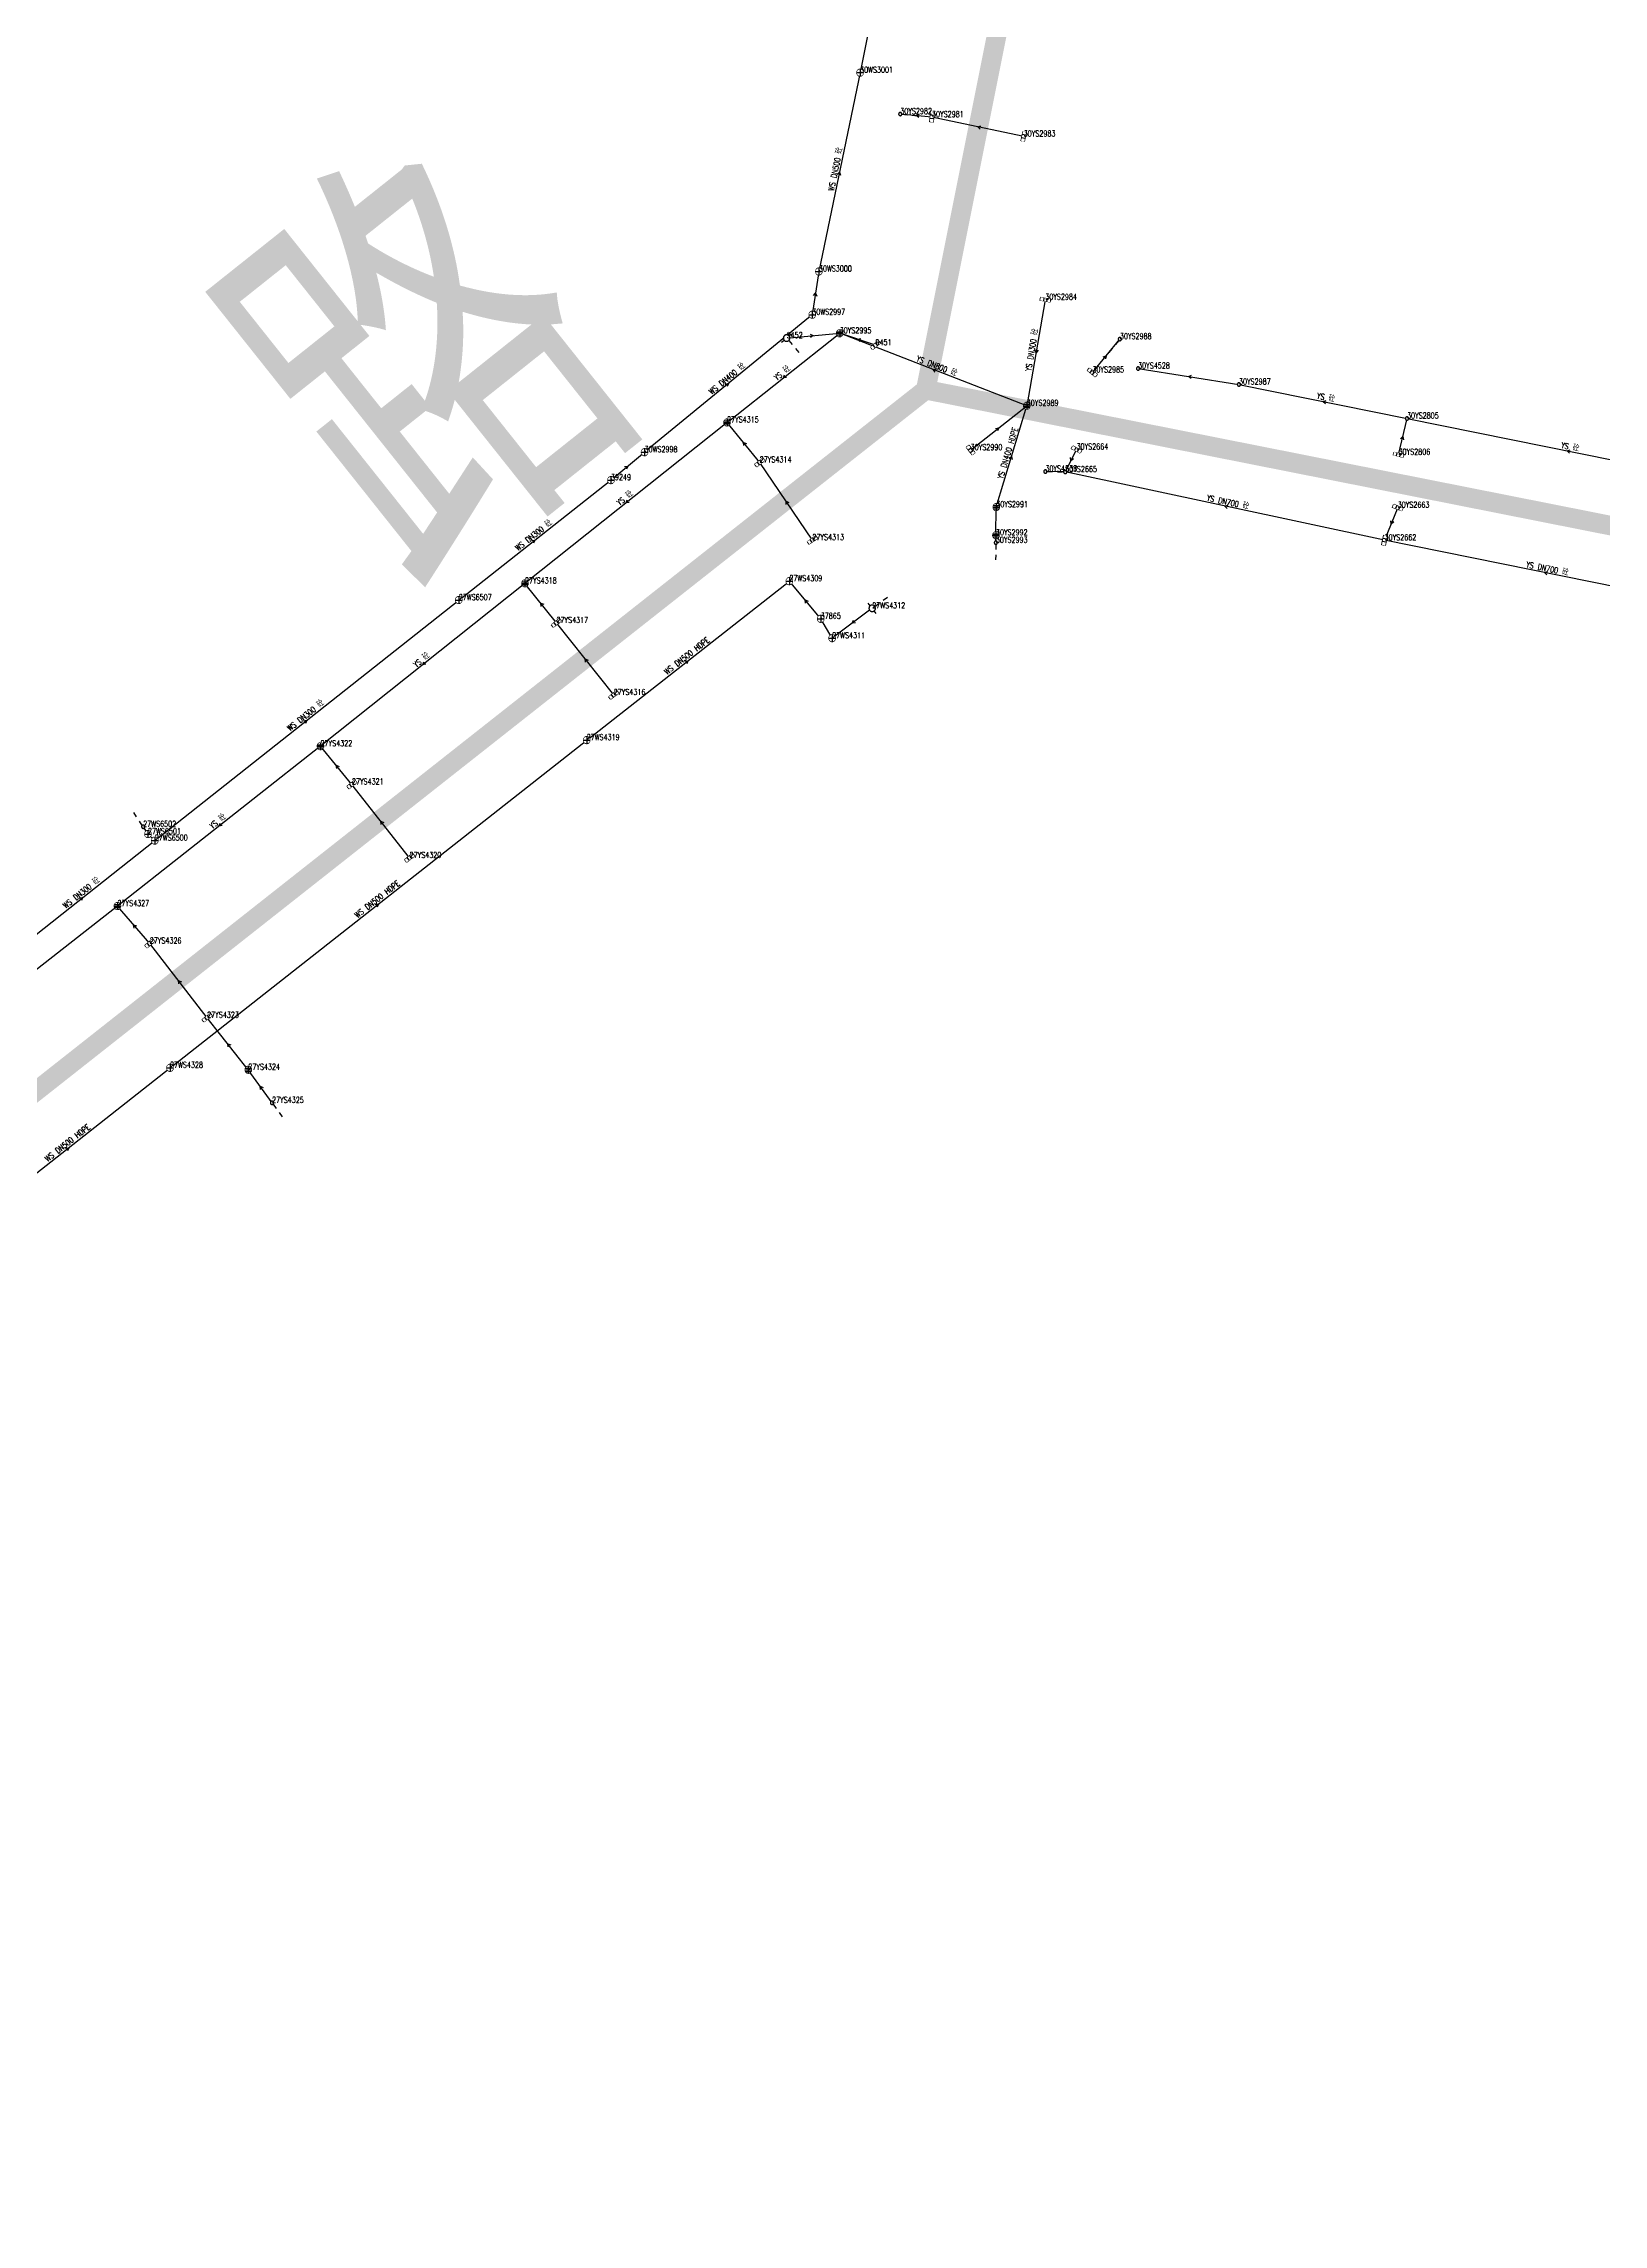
# Model space of a CAD drawing. Extents: x 78813 to 99477, y 2421021 to 2448125.
# Drawn here: x 82808.5 to 83048.1, y 2433880.8 to 2434215.7 of the extents above; entities that cross this region are included whole.
import ezdxf
from ezdxf.enums import TextEntityAlignment as Align

# ---------------------------------------------------------------- set-up
doc = ezdxf.new("R2010")
doc.units = 0
doc.set_wipeout_variables(frame=1)
doc.layers.get('0').update_dxf_attribs({"linetype": 'CONTINUOUS'})
for name, color, linetype in [('DX_WS', 16, 'CONTINUOUS'), ('DX_YS', 42, 'CONTINUOUS'), ('道路', 5, 'CONTINUOUS')]:
    doc.layers.add(name, color=color, linetype=linetype)
for name, color, linetype, true_color in [('WSLINE', 7, 'CONTINUOUS', 0x7f0000), ('YSANNEXE', 7, 'CONTINUOUS', 0xcc9900), ('YSLINE', 7, 'CONTINUOUS', 0xcc9900)]:
    doc.layers.add(name, color=color, linetype=linetype, true_color=true_color)
doc.layers.add('道路名称', color=7, linetype='CONTINUOUS', lineweight=0)
doc.styles.add('CcNameZT', font='txt.SHX', dxfattribs={"width": 0.8, "bigfont": 'HZTXT.SHX'})
doc.styles.get("Standard").update_dxf_attribs({"font": 'txt.shx', "bigfont": 'hztxt.shx'})
doc.styles.add('宋体0.7', font='', dxfattribs={"width": 0.7})
doc.styles.get('宋体0.7').set_extended_font_data('SimSun')

# ---------------------------------------------------------------- blocks, each defined once
blk = doc.blocks.new('PS污水井')
blk.add_lwpolyline([(1, 0), (1, 0.07), (0.99, 0.14), (0.98, 0.21), (0.96, 0.28), (0.94, 0.34), (0.91, 0.41), (0.88, 0.47), (0.85, 0.53), (0.81, 0.59), (0.77, 0.64), (0.72, 0.69), (0.67, 0.74), (0.62, 0.79), (0.56, 0.83), (0.5, 0.87), (0.44, 0.9), (0.37, 0.93), (0.31, 0.95), (0.24, 0.97), (0.17, 0.98), (0.1, 0.99), (0.03, 1), (-0.03, 1), (-0.1, 0.99), (-0.17, 0.98), (-0.24, 0.97), (-0.31, 0.95), (-0.37, 0.93), (-0.44, 0.9), (-0.5, 0.87), (-0.56, 0.83), (-0.62, 0.79), (-0.67, 0.74), (-0.72, 0.69), (-0.77, 0.64), (-0.81, 0.59), (-0.85, 0.53), (-0.88, 0.47), (-0.91, 0.41), (-0.94, 0.34), (-0.96, 0.28), (-0.98, 0.21), (-0.99, 0.14), (-1, 0.07), (-1, 0), (-1, -0.07), (-0.99, -0.14), (-0.98, -0.21), (-0.96, -0.28), (-0.94, -0.34), (-0.91, -0.41), (-0.88, -0.47), (-0.85, -0.53), (-0.81, -0.59), (-0.77, -0.64), (-0.72, -0.69), (-0.67, -0.74), (-0.62, -0.79), (-0.56, -0.83), (-0.5, -0.87), (-0.44, -0.9), (-0.37, -0.93), (-0.31, -0.95), (-0.24, -0.97), (-0.17, -0.98), (-0.1, -0.99), (-0.03, -1), (0.03, -1), (0.1, -0.99), (0.17, -0.98), (0.24, -0.97), (0.31, -0.95), (0.37, -0.93), (0.44, -0.9), (0.5, -0.87), (0.56, -0.83), (0.62, -0.79), (0.67, -0.74), (0.72, -0.69), (0.77, -0.64), (0.81, -0.59), (0.85, -0.53), (0.88, -0.47), (0.91, -0.41), (0.94, -0.34), (0.96, -0.28), (0.98, -0.21), (0.99, -0.14), (1, 0)], close=True)
blk.add_wipeout([(1, 0), (1, 0.07), (0.99, 0.14), (0.98, 0.21), (0.96, 0.28), (0.94, 0.34), (0.91, 0.41), (0.88, 0.47), (0.85, 0.53), (0.81, 0.59), (0.77, 0.64), (0.72, 0.69), (0.67, 0.74), (0.62, 0.79), (0.56, 0.83), (0.5, 0.87), (0.44, 0.9), (0.37, 0.93), (0.31, 0.95), (0.24, 0.97), (0.17, 0.98), (0.1, 0.99), (0.03, 1), (-0.03, 1), (-0.1, 0.99), (-0.17, 0.98), (-0.24, 0.97), (-0.31, 0.95), (-0.37, 0.93), (-0.44, 0.9), (-0.5, 0.87), (-0.56, 0.83), (-0.62, 0.79), (-0.67, 0.74), (-0.72, 0.69), (-0.77, 0.64), (-0.81, 0.59), (-0.85, 0.53), (-0.88, 0.47), (-0.91, 0.41), (-0.94, 0.34), (-0.96, 0.28), (-0.98, 0.21), (-0.99, 0.14), (-1, 0.07), (-1, 0), (-1, -0.07), (-0.99, -0.14), (-0.98, -0.21), (-0.96, -0.28), (-0.94, -0.34), (-0.91, -0.41), (-0.88, -0.47), (-0.85, -0.53), (-0.81, -0.59), (-0.77, -0.64), (-0.72, -0.69), (-0.67, -0.74), (-0.62, -0.79), (-0.56, -0.83), (-0.5, -0.87), (-0.44, -0.9), (-0.37, -0.93), (-0.31, -0.95), (-0.24, -0.97), (-0.17, -0.98), (-0.1, -0.99), (-0.03, -1), (0.03, -1), (0.1, -0.99), (0.17, -0.98), (0.24, -0.97), (0.31, -0.95), (0.37, -0.93), (0.44, -0.9), (0.5, -0.87), (0.56, -0.83), (0.62, -0.79), (0.67, -0.74), (0.72, -0.69), (0.77, -0.64), (0.81, -0.59), (0.85, -0.53), (0.88, -0.47), (0.91, -0.41), (0.94, -0.34), (0.96, -0.28), (0.98, -0.21), (0.99, -0.14)])
for p, q in [((-1, 0), (0, 0)), ((0, 1), (0, 0)), ((0, 0), (0, -1)), ((0, 0), (1, 0))]:
    blk.add_line(p, q)
blk = doc.blocks.new('PS预留口')
blk.add_lwpolyline([(4.2, 0), (5.8, 0)])
blk.add_wipeout([(1, 0), (1, 0.07), (0.99, 0.14), (0.98, 0.21), (0.96, 0.28), (0.94, 0.34), (0.91, 0.41), (0.88, 0.47), (0.85, 0.53), (0.81, 0.59), (0.77, 0.64), (0.72, 0.69), (0.67, 0.74), (0.62, 0.79), (0.56, 0.83), (0.5, 0.87), (0.44, 0.9), (0.37, 0.93), (0.31, 0.95), (0.24, 0.97), (0.17, 0.98), (0.1, 0.99), (0.03, 1), (-0.03, 1), (-0.1, 0.99), (-0.17, 0.98), (-0.24, 0.97), (-0.31, 0.95), (-0.37, 0.93), (-0.44, 0.9), (-0.5, 0.87), (-0.56, 0.83), (-0.62, 0.79), (-0.67, 0.74), (-0.72, 0.69), (-0.77, 0.64), (-0.81, 0.59), (-0.85, 0.53), (-0.88, 0.47), (-0.91, 0.41), (-0.94, 0.34), (-0.96, 0.28), (-0.98, 0.21), (-0.99, 0.14), (-1, 0.07), (-1, 0), (-1, -0.07), (-0.99, -0.14), (-0.98, -0.21), (-0.96, -0.28), (-0.94, -0.34), (-0.91, -0.41), (-0.88, -0.47), (-0.85, -0.53), (-0.81, -0.59), (-0.77, -0.64), (-0.72, -0.69), (-0.67, -0.74), (-0.62, -0.79), (-0.56, -0.83), (-0.5, -0.87), (-0.44, -0.9), (-0.37, -0.93), (-0.31, -0.95), (-0.24, -0.97), (-0.17, -0.98), (-0.1, -0.99), (-0.03, -1), (0.03, -1), (0.1, -0.99), (0.17, -0.98), (0.24, -0.97), (0.31, -0.95), (0.37, -0.93), (0.44, -0.9), (0.5, -0.87), (0.56, -0.83), (0.62, -0.79), (0.67, -0.74), (0.72, -0.69), (0.77, -0.64), (0.81, -0.59), (0.85, -0.53), (0.88, -0.47), (0.91, -0.41), (0.94, -0.34), (0.96, -0.28), (0.98, -0.21), (0.99, -0.14)])
blk.add_line((1, 0), (2.6, 0))
blk.add_lwpolyline([(1, 0), (1, 0.07), (0.99, 0.14), (0.98, 0.21), (0.96, 0.28), (0.94, 0.34), (0.91, 0.41), (0.88, 0.47), (0.85, 0.53), (0.81, 0.59), (0.77, 0.64), (0.72, 0.69), (0.67, 0.74), (0.62, 0.79), (0.56, 0.83), (0.5, 0.87), (0.44, 0.9), (0.37, 0.93), (0.31, 0.95), (0.24, 0.97), (0.17, 0.98), (0.1, 0.99), (0.03, 1), (-0.03, 1), (-0.1, 0.99), (-0.17, 0.98), (-0.24, 0.97), (-0.31, 0.95), (-0.37, 0.93), (-0.44, 0.9), (-0.5, 0.87), (-0.56, 0.83), (-0.62, 0.79), (-0.67, 0.74), (-0.72, 0.69), (-0.77, 0.64), (-0.81, 0.59), (-0.85, 0.53), (-0.88, 0.47), (-0.91, 0.41), (-0.94, 0.34), (-0.96, 0.28), (-0.98, 0.21), (-0.99, 0.14), (-1, 0.07), (-1, 0), (-1, -0.07), (-0.99, -0.14), (-0.98, -0.21), (-0.96, -0.28), (-0.94, -0.34), (-0.91, -0.41), (-0.88, -0.47), (-0.85, -0.53), (-0.81, -0.59), (-0.77, -0.64), (-0.72, -0.69), (-0.67, -0.74), (-0.62, -0.79), (-0.56, -0.83), (-0.5, -0.87), (-0.44, -0.9), (-0.37, -0.93), (-0.31, -0.95), (-0.24, -0.97), (-0.17, -0.98), (-0.1, -0.99), (-0.03, -1), (0.03, -1), (0.1, -0.99), (0.17, -0.98), (0.24, -0.97), (0.31, -0.95), (0.37, -0.93), (0.44, -0.9), (0.5, -0.87), (0.56, -0.83), (0.62, -0.79), (0.67, -0.74), (0.72, -0.69), (0.77, -0.64), (0.81, -0.59), (0.85, -0.53), (0.88, -0.47), (0.91, -0.41), (0.94, -0.34), (0.96, -0.28), (0.98, -0.21), (0.99, -0.14), (1, 0)], close=True)
for points in [[(0, 1), (0, 2)], [(0, -2), (0, -1)]]:
    blk.add_lwpolyline(points)
blk = doc.blocks.new('PS非普查')
blk.add_lwpolyline([(3.7, 0), (5.3, 0)])
blk.add_wipeout([(0.5, 0), (0.5, 0.03), (0.5, 0.07), (0.49, 0.1), (0.48, 0.14), (0.47, 0.17), (0.46, 0.2), (0.44, 0.23), (0.42, 0.26), (0.4, 0.29), (0.38, 0.32), (0.36, 0.35), (0.33, 0.37), (0.31, 0.39), (0.28, 0.41), (0.25, 0.43), (0.22, 0.45), (0.19, 0.46), (0.15, 0.48), (0.12, 0.49), (0.09, 0.49), (0.05, 0.5), (0.02, 0.5), (-0.02, 0.5), (-0.05, 0.5), (-0.09, 0.49), (-0.12, 0.49), (-0.15, 0.48), (-0.19, 0.46), (-0.22, 0.45), (-0.25, 0.43), (-0.28, 0.41), (-0.31, 0.39), (-0.33, 0.37), (-0.36, 0.35), (-0.38, 0.32), (-0.4, 0.29), (-0.42, 0.26), (-0.44, 0.23), (-0.46, 0.2), (-0.47, 0.17), (-0.48, 0.14), (-0.49, 0.1), (-0.5, 0.07), (-0.5, 0.03), (-0.5, 0), (-0.5, -0.03), (-0.5, -0.07), (-0.49, -0.1), (-0.48, -0.14), (-0.47, -0.17), (-0.46, -0.2), (-0.44, -0.23), (-0.42, -0.26), (-0.4, -0.29), (-0.38, -0.32), (-0.36, -0.35), (-0.33, -0.37), (-0.31, -0.39), (-0.28, -0.41), (-0.25, -0.43), (-0.22, -0.45), (-0.19, -0.46), (-0.15, -0.48), (-0.12, -0.49), (-0.09, -0.49), (-0.05, -0.5), (-0.02, -0.5), (0.02, -0.5), (0.05, -0.5), (0.09, -0.49), (0.12, -0.49), (0.15, -0.48), (0.19, -0.46), (0.22, -0.45), (0.25, -0.43), (0.28, -0.41), (0.31, -0.39), (0.33, -0.37), (0.36, -0.35), (0.38, -0.32), (0.4, -0.29), (0.42, -0.26), (0.44, -0.23), (0.46, -0.2), (0.47, -0.17), (0.48, -0.14), (0.49, -0.1), (0.5, -0.07)])
blk.add_line((0.5, 0), (2.1, 0))
blk.add_lwpolyline([(0.5, 0), (0.5, 0.03), (0.5, 0.07), (0.49, 0.1), (0.48, 0.14), (0.47, 0.17), (0.46, 0.2), (0.44, 0.23), (0.42, 0.26), (0.4, 0.29), (0.38, 0.32), (0.36, 0.35), (0.33, 0.37), (0.31, 0.39), (0.28, 0.41), (0.25, 0.43), (0.22, 0.45), (0.19, 0.46), (0.15, 0.48), (0.12, 0.49), (0.09, 0.49), (0.05, 0.5), (0.02, 0.5), (-0.02, 0.5), (-0.05, 0.5), (-0.09, 0.49), (-0.12, 0.49), (-0.15, 0.48), (-0.19, 0.46), (-0.22, 0.45), (-0.25, 0.43), (-0.28, 0.41), (-0.31, 0.39), (-0.33, 0.37), (-0.36, 0.35), (-0.38, 0.32), (-0.4, 0.29), (-0.42, 0.26), (-0.44, 0.23), (-0.46, 0.2), (-0.47, 0.17), (-0.48, 0.14), (-0.49, 0.1), (-0.5, 0.07), (-0.5, 0.03), (-0.5, 0), (-0.5, -0.03), (-0.5, -0.07), (-0.49, -0.1), (-0.48, -0.14), (-0.47, -0.17), (-0.46, -0.2), (-0.44, -0.23), (-0.42, -0.26), (-0.4, -0.29), (-0.38, -0.32), (-0.36, -0.35), (-0.33, -0.37), (-0.31, -0.39), (-0.28, -0.41), (-0.25, -0.43), (-0.22, -0.45), (-0.19, -0.46), (-0.15, -0.48), (-0.12, -0.49), (-0.09, -0.49), (-0.05, -0.5), (-0.02, -0.5), (0.02, -0.5), (0.05, -0.5), (0.09, -0.49), (0.12, -0.49), (0.15, -0.48), (0.19, -0.46), (0.22, -0.45), (0.25, -0.43), (0.28, -0.41), (0.31, -0.39), (0.33, -0.37), (0.36, -0.35), (0.38, -0.32), (0.4, -0.29), (0.42, -0.26), (0.44, -0.23), (0.46, -0.2), (0.47, -0.17), (0.48, -0.14), (0.49, -0.1), (0.5, -0.07), (0.5, 0)], close=True)
blk = doc.blocks.new('测量点')
h = blk.add_hatch(color=256)
edge = h.paths.add_edge_path()
edge.add_arc((0, 0), 0.5, 0, 360)
blk.add_circle((0, 0), 0.5)
blk = doc.blocks.new('LX')
for p, q in [((-0.866, 0.5), (0, 0)), ((0, 0), (-0.866, -0.5))]:
    blk.add_line(p, q)
blk = doc.blocks.new('PS管线点')
blk.add_wipeout([(0.5, 0), (0.5, 0.03), (0.5, 0.07), (0.49, 0.1), (0.48, 0.14), (0.47, 0.17), (0.46, 0.2), (0.44, 0.23), (0.42, 0.26), (0.4, 0.29), (0.38, 0.32), (0.36, 0.35), (0.33, 0.37), (0.31, 0.39), (0.28, 0.41), (0.25, 0.43), (0.22, 0.45), (0.19, 0.46), (0.15, 0.48), (0.12, 0.49), (0.09, 0.49), (0.05, 0.5), (0.02, 0.5), (-0.02, 0.5), (-0.05, 0.5), (-0.09, 0.49), (-0.12, 0.49), (-0.15, 0.48), (-0.19, 0.46), (-0.22, 0.45), (-0.25, 0.43), (-0.28, 0.41), (-0.31, 0.39), (-0.33, 0.37), (-0.36, 0.35), (-0.38, 0.32), (-0.4, 0.29), (-0.42, 0.26), (-0.44, 0.23), (-0.46, 0.2), (-0.47, 0.17), (-0.48, 0.14), (-0.49, 0.1), (-0.5, 0.07), (-0.5, 0.03), (-0.5, 0), (-0.5, -0.03), (-0.5, -0.07), (-0.49, -0.1), (-0.48, -0.14), (-0.47, -0.17), (-0.46, -0.2), (-0.44, -0.23), (-0.42, -0.26), (-0.4, -0.29), (-0.38, -0.32), (-0.36, -0.35), (-0.33, -0.37), (-0.31, -0.39), (-0.28, -0.41), (-0.25, -0.43), (-0.22, -0.45), (-0.19, -0.46), (-0.15, -0.48), (-0.12, -0.49), (-0.09, -0.49), (-0.05, -0.5), (-0.02, -0.5), (0.02, -0.5), (0.05, -0.5), (0.09, -0.49), (0.12, -0.49), (0.15, -0.48), (0.19, -0.46), (0.22, -0.45), (0.25, -0.43), (0.28, -0.41), (0.31, -0.39), (0.33, -0.37), (0.36, -0.35), (0.38, -0.32), (0.4, -0.29), (0.42, -0.26), (0.44, -0.23), (0.46, -0.2), (0.47, -0.17), (0.48, -0.14), (0.49, -0.1), (0.5, -0.07)])
blk.add_lwpolyline([(0.5, 0), (0.5, 0.03), (0.5, 0.07), (0.49, 0.1), (0.48, 0.14), (0.47, 0.17), (0.46, 0.2), (0.44, 0.23), (0.42, 0.26), (0.4, 0.29), (0.38, 0.32), (0.36, 0.35), (0.33, 0.37), (0.31, 0.39), (0.28, 0.41), (0.25, 0.43), (0.22, 0.45), (0.19, 0.46), (0.15, 0.48), (0.12, 0.49), (0.09, 0.49), (0.05, 0.5), (0.02, 0.5), (-0.02, 0.5), (-0.05, 0.5), (-0.09, 0.49), (-0.12, 0.49), (-0.15, 0.48), (-0.19, 0.46), (-0.22, 0.45), (-0.25, 0.43), (-0.28, 0.41), (-0.31, 0.39), (-0.33, 0.37), (-0.36, 0.35), (-0.38, 0.32), (-0.4, 0.29), (-0.42, 0.26), (-0.44, 0.23), (-0.46, 0.2), (-0.47, 0.17), (-0.48, 0.14), (-0.49, 0.1), (-0.5, 0.07), (-0.5, 0.03), (-0.5, 0), (-0.5, -0.03), (-0.5, -0.07), (-0.49, -0.1), (-0.48, -0.14), (-0.47, -0.17), (-0.46, -0.2), (-0.44, -0.23), (-0.42, -0.26), (-0.4, -0.29), (-0.38, -0.32), (-0.36, -0.35), (-0.33, -0.37), (-0.31, -0.39), (-0.28, -0.41), (-0.25, -0.43), (-0.22, -0.45), (-0.19, -0.46), (-0.15, -0.48), (-0.12, -0.49), (-0.09, -0.49), (-0.05, -0.5), (-0.02, -0.5), (0.02, -0.5), (0.05, -0.5), (0.09, -0.49), (0.12, -0.49), (0.15, -0.48), (0.19, -0.46), (0.22, -0.45), (0.25, -0.43), (0.28, -0.41), (0.31, -0.39), (0.33, -0.37), (0.36, -0.35), (0.38, -0.32), (0.4, -0.29), (0.42, -0.26), (0.44, -0.23), (0.46, -0.2), (0.47, -0.17), (0.48, -0.14), (0.49, -0.1), (0.5, -0.07), (0.5, 0)], close=True)
blk = doc.blocks.new('PS雨篦')
blk.add_lwpolyline([(-1.5, 0.5), (0, 0.5), (1.5, 0.5), (1.5, -0.5), (0, -0.5), (-1.5, -0.5)], close=True)
blk.add_wipeout([(-1.5, 0.5), (0, 0.5), (1.5, 0.5), (1.5, -0.5), (0, -0.5), (-1.5, -0.5)])
for p, q in [((-0.51, -0.5), (-0.51, 0.5)), ((0.49, -0.5), (0.49, 0.5))]:
    blk.add_line(p, q)
blk = doc.blocks.new('PS雨水井')
blk.add_lwpolyline([(1, 0), (1, 0.07), (0.99, 0.14), (0.98, 0.21), (0.96, 0.28), (0.94, 0.34), (0.91, 0.41), (0.88, 0.47), (0.85, 0.53), (0.81, 0.59), (0.77, 0.64), (0.72, 0.69), (0.67, 0.74), (0.62, 0.79), (0.56, 0.83), (0.5, 0.87), (0.44, 0.9), (0.37, 0.93), (0.31, 0.95), (0.24, 0.97), (0.17, 0.98), (0.1, 0.99), (0.03, 1), (-0.03, 1), (-0.1, 0.99), (-0.17, 0.98), (-0.24, 0.97), (-0.31, 0.95), (-0.37, 0.93), (-0.44, 0.9), (-0.5, 0.87), (-0.56, 0.83), (-0.62, 0.79), (-0.67, 0.74), (-0.72, 0.69), (-0.77, 0.64), (-0.81, 0.59), (-0.85, 0.53), (-0.88, 0.47), (-0.91, 0.41), (-0.94, 0.34), (-0.96, 0.28), (-0.98, 0.21), (-0.99, 0.14), (-1, 0.07), (-1, 0), (-1, -0.07), (-0.99, -0.14), (-0.98, -0.21), (-0.96, -0.28), (-0.94, -0.34), (-0.91, -0.41), (-0.88, -0.47), (-0.85, -0.53), (-0.81, -0.59), (-0.77, -0.64), (-0.72, -0.69), (-0.67, -0.74), (-0.62, -0.79), (-0.56, -0.83), (-0.5, -0.87), (-0.44, -0.9), (-0.37, -0.93), (-0.31, -0.95), (-0.24, -0.97), (-0.17, -0.98), (-0.1, -0.99), (-0.03, -1), (0.03, -1), (0.1, -0.99), (0.17, -0.98), (0.24, -0.97), (0.31, -0.95), (0.37, -0.93), (0.44, -0.9), (0.5, -0.87), (0.56, -0.83), (0.62, -0.79), (0.67, -0.74), (0.72, -0.69), (0.77, -0.64), (0.81, -0.59), (0.85, -0.53), (0.88, -0.47), (0.91, -0.41), (0.94, -0.34), (0.96, -0.28), (0.98, -0.21), (0.99, -0.14), (1, 0)], close=True)
blk.add_wipeout([(1, 0), (1, 0.07), (0.99, 0.14), (0.98, 0.21), (0.96, 0.28), (0.94, 0.34), (0.91, 0.41), (0.88, 0.47), (0.85, 0.53), (0.81, 0.59), (0.77, 0.64), (0.72, 0.69), (0.67, 0.74), (0.62, 0.79), (0.56, 0.83), (0.5, 0.87), (0.44, 0.9), (0.37, 0.93), (0.31, 0.95), (0.24, 0.97), (0.17, 0.98), (0.1, 0.99), (0.03, 1), (-0.03, 1), (-0.1, 0.99), (-0.17, 0.98), (-0.24, 0.97), (-0.31, 0.95), (-0.37, 0.93), (-0.44, 0.9), (-0.5, 0.87), (-0.56, 0.83), (-0.62, 0.79), (-0.67, 0.74), (-0.72, 0.69), (-0.77, 0.64), (-0.81, 0.59), (-0.85, 0.53), (-0.88, 0.47), (-0.91, 0.41), (-0.94, 0.34), (-0.96, 0.28), (-0.98, 0.21), (-0.99, 0.14), (-1, 0.07), (-1, 0), (-1, -0.07), (-0.99, -0.14), (-0.98, -0.21), (-0.96, -0.28), (-0.94, -0.34), (-0.91, -0.41), (-0.88, -0.47), (-0.85, -0.53), (-0.81, -0.59), (-0.77, -0.64), (-0.72, -0.69), (-0.67, -0.74), (-0.62, -0.79), (-0.56, -0.83), (-0.5, -0.87), (-0.44, -0.9), (-0.37, -0.93), (-0.31, -0.95), (-0.24, -0.97), (-0.17, -0.98), (-0.1, -0.99), (-0.03, -1), (0.03, -1), (0.1, -0.99), (0.17, -0.98), (0.24, -0.97), (0.31, -0.95), (0.37, -0.93), (0.44, -0.9), (0.5, -0.87), (0.56, -0.83), (0.62, -0.79), (0.67, -0.74), (0.72, -0.69), (0.77, -0.64), (0.81, -0.59), (0.85, -0.53), (0.88, -0.47), (0.91, -0.41), (0.94, -0.34), (0.96, -0.28), (0.98, -0.21), (0.99, -0.14)])
for p, q in [((-1, 0), (0, 0)), ((-0.88, 0.48), (0, 0.47)), ((0, 1), (0, 0)), ((0, 0.47), (0.88, 0.47)), ((0, 0), (0, -1)), ((0, 0), (1, 0)), ((-0.88, -0.48), (0, -0.48)), ((0, -0.48), (0.88, -0.48))]:
    blk.add_line(p, q)

msp = doc.modelspace()

# ---------------------------------------------------------------- linework, layer by layer
at = {"layer": 'WSLINE'}
for p, q in [((82973.93, 2434410.56), (82933.96, 2434211.22)), ((82933.96, 2434211.22), (82927.63, 2434180.68)), ((82927.63, 2434180.68), (82926.61, 2434174.04)), ((82926.61, 2434174.04), (82900.85, 2434152.93)), ((82895.69, 2434148.64), (82900.85, 2434152.93)), ((82872.31, 2434130.22), (82895.69, 2434148.64)), ((82891.96, 2434108.71), (82923.09, 2434133.12)), ((82927.91, 2434127.34), (82923.09, 2434133.12)), ((82825.62, 2434093.28), (82872.31, 2434130.22)), ((82935.82, 2434128.95), (82929.67, 2434124.36)), ((82929.67, 2434124.36), (82927.91, 2434127.34)), ((82827.96, 2434058.38), (82891.96, 2434108.71)), ((82823.84, 2434095.4), (82824.57, 2434094.28)), ((82803.43, 2434075.75), (82825.62, 2434093.28)), ((82824.57, 2434094.28), (82825.62, 2434093.28)), ((82796.81, 2434033.85), (82827.96, 2434058.38))]:
    msp.add_line(p, q, dxfattribs=at)
at = {"layer": 'YSLINE'}
for p, q in [((82945, 2434204.4), (82940.13, 2434204.86)), ((82959.09, 2434201.41), (82945, 2434204.4)), ((82962.4, 2434176.35), (82959.56, 2434160.06)), ((82913.52, 2434157.5), (82930.82, 2434171.19)), ((82922.67, 2434170.46), (82930.82, 2434171.19)), ((82959.56, 2434160.06), (82930.82, 2434171.19)), ((82936.32, 2434169.36), (82930.82, 2434171.19)), ((82969.64, 2434165.18), (82973.86, 2434170.3)), ((82976.66, 2434165.78), (82992.15, 2434163.33)), ((82992.15, 2434163.33), (83017.97, 2434158.1)), ((82950.94, 2434153.25), (82959.56, 2434160.06)), ((82954.88, 2434144.49), (82959.56, 2434160.06)), ((83016.66, 2434152.54), (83017.97, 2434158.1)), ((83017.97, 2434158.1), (83067.16, 2434148.16)), ((82918.54, 2434151.36), (82913.52, 2434157.5)), ((82926.63, 2434139.44), (82918.54, 2434151.36)), ((82967.2, 2434153.34), (82965.47, 2434149.89)), ((82965.47, 2434149.89), (82962.42, 2434149.96)), ((83014.52, 2434139.4), (82965.47, 2434149.89)), ((82954.82, 2434140.17), (82954.88, 2434144.49)), ((83016.54, 2434144.41), (83014.52, 2434139.4)), ((82954.81, 2434139.03), (82954.82, 2434140.17)), ((83063.61, 2434129.48), (83014.52, 2434139.4)), ((82887.31, 2434126.71), (82882.48, 2434132.78)), ((82896.11, 2434115.65), (82887.31, 2434126.71)), ((82855.9, 2434101.91), (82851.07, 2434107.77)), ((82864.76, 2434090.62), (82855.9, 2434101.91)), ((82819.88, 2434083.22), (82788.48, 2434058.63)), ((82824.84, 2434077.47), (82819.88, 2434083.22)), ((82833.66, 2434066.08), (82824.84, 2434077.47)), ((82839.98, 2434058.08), (82833.66, 2434066.08)), ((82843.63, 2434053), (82839.98, 2434058.08))]:
    msp.add_line(p, q, dxfattribs=at)

# ---------------------------------------------------------------- block references
at = {"layer": 'DX_WS', "yscale": 0.5, "zscale": 0.5}
for p, xscale, rotation in [((82930.79, 2434195.95), 0.5000000001748419, 78.40396253743165), ((82927.12, 2434177.36), 0.5000000000985635, 81.26875151141947), ((82913.73, 2434163.48), 0.5000000001430233, 39.44283248522825), ((82884, 2434139.43), 0.4999999998864714, 38.38817225690372), ((82925.5, 2434130.23), 0.5000000000899036, 130.061419485076), ((82907.52, 2434120.91), 0.4999999998864714, 38.38817225690372), ((82848.96, 2434111.75), 0.4999999998864714, 38.38817225690372), ((82814.52, 2434084.52), 0.4999999998864714, 38.38817225690372), ((82859.96, 2434083.54), 0.4999999998864714, 38.38817225690372), ((82812.39, 2434046.11), 0.4999999998864714, 38.38817225690372)]:
    msp.add_blockref('LX', p, dxfattribs=dict(at, xscale=xscale, rotation=rotation))
at = {"layer": 'DX_WS', "xscale": 0.5, "yscale": 0.5, "zscale": 0.5}
for p in [(82895.69, 2434148.64, 1.77), (82927.91, 2434127.34, 0.37)]:
    msp.add_blockref('测量点', p, dxfattribs=at)
at = {"layer": 'DX_YS', "xscale": 0.5, "yscale": 0.5, "zscale": 0.5}
for p in [(82922.67, 2434170.46, 1.28), (82936.32, 2434169.36, 0.4)]:
    msp.add_blockref('测量点', p, dxfattribs=at)
at = {"layer": 'YSANNEXE'}
for p, xscale, yscale, zscale, rotation in [((82952.04, 2434202.9), 0.5000000000055921, 0.5, 0.5, 167.8766339717886), ((82960.98, 2434168.21), 0.4999999999661317, 0.5, 0.5, 260.1228389879709), ((82922.17, 2434164.35), 0.4999999999110407, 0.5, 0.5, 218.3881691911724), ((82945.19, 2434165.63), 0.4999999999631205, 0.5, 0.5, 158.7093092628276), ((82984.41, 2434164.56), 0.4999999999668168, 0.5, 0.5, 171.2231253699807), ((83005.06, 2434160.71), 0.4999999999560913, 0.5, 0.5, 168.3583363909818), ((82916.03, 2434154.43), 0.4999999999982234, 0.5, 0.5, 129.4884616988445), ((82955.25, 2434156.66), 0.4999999998864714, 0.5, 0.5, 38.38817225690372), ((83017.31, 2434155.32), 0.4999999998016622, 0.5, 0.5, 76.77634454260769), ((82957.22, 2434152.28), 0.4999999998890824, 0.5, 0.5, 73.33859777308116), ((83042.57, 2434153.13), 0.4999999999560913, 0.5, 0.5, 168.3583363909818), ((82898, 2434145.14), 0.500000000041047, 0.5, 0.5, 218.2969199518953), ((82922.58, 2434145.4), 0.5000000001079159, 0.5, 0.5, 124.3318415358589), ((82989.99, 2434144.64), 0.5000000000055921, 0.5, 0.5, 167.8766339717886), ((83039.07, 2434134.44), 0.5000000000004202, 0.5000000000004202, 0.5000000000004202, 168.4495917692695), ((82884.9, 2434129.75), 0.5000000000000124, 0.5000000000000124, 0.5000000000000124, 128.3425461086518), ((82891.71, 2434121.18), 0.5000000000000124, 0.5000000000000124, 0.5000000000000124, 128.3425461086518), ((82866.77, 2434120.28), 0.500000000041047, 0.5, 0.5, 218.2969199518953), ((82853.48, 2434104.84), 0.4999999999982234, 0.5, 0.5, 129.4884616988445), ((82835.47, 2434095.5), 0.500000000041047, 0.5, 0.5, 218.2969199518953), ((82860.33, 2434096.26), 0.5000000000000124, 0.5000000000000124, 0.5000000000000124, 128.3425461086518), ((82822.36, 2434080.34), 0.5000000000684955, 0.5, 0.5, 130.6343772826352), ((82829.25, 2434071.77), 0.5000000000862933, 0.5, 0.5, 127.7695883071966), ((82836.82, 2434062.08), 0.5000000000000124, 0.5000000000000124, 0.5000000000000124, 128.3425461086518), ((82841.81, 2434055.54), 0.4999999999255409, 0.5, 0.5, 125.4777571392447)]:
    msp.add_blockref('LX', p, dxfattribs=dict(at, xscale=xscale, yscale=yscale, zscale=zscale, rotation=rotation))

# ---------------------------------------------------------------- texts
at = {"layer": 'DX_WS', "style": 'CcNameZT', "width": 0.8}
for s, rotation, p in [(' WS DN500 砼', 78.2836, (82930.55, 2434196, 0.15)), (' WS DN400 砼', 39.3324, (82913.57, 2434163.68, 1.14)), (' WS DN300 砼', 38.2185, (82883.84, 2434139.63, 2)), (' WS DN500 HDPE', 38.1086, (82907.37, 2434121.11, -1.05)), (' WS DN300 砼', 38.3488, (82848.81, 2434111.95, 2.73)), (' WS DN300 砼', 38.3206, (82814.37, 2434084.71, 2.68)), (' WS DN500 HDPE', 38.1813, (82859.81, 2434083.74, -0.59)), (' WS DN500 HDPE', 38.218, (82812.23, 2434046.31, -0.79))]:
    msp.add_text(s, height=0.9, rotation=rotation, dxfattribs=at).set_placement(p, align=Align.CENTER)
at = {"layer": 'DX_YS', "style": 'CcNameZT', "width": 0.8}
for s, rotation, p in [(' YS DN300 砼', 80.1217, (82960.73, 2434168.25, 1.38)), (' YS DN800 砼', 338.8277, (82945.28, 2434165.86, -0.03)), (' YS 砼', 348.5518, (83005.11, 2434160.96, 2.34)), (' YS DN400 HDPE', 73.2646, (82956.98, 2434152.35, 0.31)), (' YS 砼', 348.5768, (83042.62, 2434153.37, 2.49)), (' YS DN700 砼', 347.9226, (82990.05, 2434144.89, 1.1)), (' YS DN700 砼', 348.5813, (83039.12, 2434134.68, 1.74)), (' YS 砼', 38.523, (82866.62, 2434120.47, 0.96)), (' YS 砼', 38.2157, (82835.32, 2434095.69, 1.17))]:
    msp.add_text(s, height=0.9, rotation=rotation, dxfattribs=at).set_placement(p, align=Align.CENTER)

# ---------------------------------------------------------------- next in the draw order: block references
at = {"layer": 'DX_WS', "xscale": 0.5, "yscale": 0.5, "zscale": 0.5}
for p in [(82933.96, 2434211.22, -0.38), (82927.63, 2434180.68, 0.15), (82926.61, 2434174.04, 1.14), (82900.85, 2434152.93, 1.82), (82895.69, 2434148.64, 1.77), (82923.09, 2434133.12, -0.99), (82872.31, 2434130.22, 2), (82927.91, 2434127.34, 0.37), (82929.67, 2434124.36, 2.02), (82891.96, 2434108.71, -1.05), (82825.62, 2434093.28, 2.73), (82827.96, 2434058.38, -0.59)]:
    msp.add_blockref('PS污水井', p, dxfattribs=at)
at = {"layer": 'DX_WS', "xscale": 0.499999999993042, "yscale": 0.5, "zscale": 0.5, "rotation": 36.70405291467193}
msp.add_blockref('PS预留口', (82935.82, 2434128.95, 2.48), dxfattribs=at)
at = {"layer": 'DX_YS', "yscale": 0.5, "zscale": 0.5}
for name, p, xscale, rotation in [('PS非普查', (82940.13, 2434204.86, 0.06), 0.499999999988779, 354.5815501259121), ('PS雨篦', (82945, 2434204.4, 0.2), 0.500000000114293, 84.58155011555127), ('PS雨篦', (82959.09, 2434201.41, 0.22), 0.5000000000243668, 78.02752412763759), ('PS雨篦', (82962.4, 2434176.35, 1.38), 0.4999999999787137, 170.1217220364834), ('PS预留口', (82922.67, 2434170.46, 1.28), 0.5000000000431609, 310.1664812070808), ('PS雨篦', (82936.32, 2434169.36, 0.4), 0.499999999857888, 40.16648119226884), ('PS非普查', (82973.86, 2434170.3, 0.97), 0.500000000017409, 230.5161690644441), ('PS雨篦', (82969.64, 2434165.18, 0.83), 0.5000000001337412, 320.5161690430184), ('PS雨篦', (82918.54, 2434151.36, 1.35), 0.5000000000786546, 39.25734717387459), ('PS雨篦', (82950.94, 2434153.25, 0.22), 0.4999999998625962, 308.3203118485034), ('PS雨篦', (82967.2, 2434153.34, 0.71), 0.4999999999644431, 153.3883993463832), ('PS雨篦', (83016.66, 2434152.54, 1.24), 0.4999999999826337, 346.7110123492687), ('PS非普查', (82962.42, 2434149.96, 0.65), 0.5000000000081463, 358.7114280576673), ('PS雨篦', (83016.54, 2434144.41, 1.3), 0.5000000000299338, 158.0254919985986), ('PS雨篦', (82926.63, 2434139.44, 1.29), 0.5000000000525112, 34.17991399235191), ('PS非普查', (82954.81, 2434139.03, 0.81), 0.5000000000201127, 269.2674219310135), ('PS雨篦', (83014.52, 2434139.4, 1.1), 0.5000000000563486, 77.92255521357704), ('PS雨篦', (82887.31, 2434126.71, 2.01), 0.5000000000994965, 38.52258556022012), ('PS雨篦', (82896.11, 2434115.65, 1.83), 0.5000000001059924, 38.48565172612451), ('PS雨篦', (82855.9, 2434101.91, 1.78), 0.4999999999403479, 39.53818757261828), ('PS雨篦', (82864.76, 2434090.62, 1.49), 0.4999999999862437, 38.09556640849969), ('PS雨篦', (82824.84, 2434077.47, 2.07), 0.4999999998656511, 40.80418599194738), ('PS雨篦', (82833.66, 2434066.08, 1.82), 0.5000000000903194, 37.7434571334304), ('PS非普查', (82843.63, 2434053, 1.85), 0.4999999999000704, 305.6579150195492)]:
    msp.add_blockref(name, p, dxfattribs=dict(at, xscale=xscale, rotation=rotation))
at = {"layer": 'DX_YS', "xscale": 0.5, "yscale": 0.5, "zscale": 0.5}
for name, p in [('PS雨水井', (82930.82, 2434171.19, -0.8)), ('PS管线点', (82976.66, 2434165.78, 1.86)), ('PS管线点', (82992.15, 2434163.33, 2.13)), ('PS雨水井', (82959.56, 2434160.06, -0.03)), ('PS管线点', (83017.97, 2434158.1, 2.34)), ('PS雨水井', (82954.88, 2434144.49, 0.31)), ('PS雨水井', (82839.98, 2434058.08, 1.86))]:
    msp.add_blockref(name, p, dxfattribs=at)

# ---------------------------------------------------------------- next in the draw order: linework, layer by layer
at = {"layer": 'YSLINE'}
for p, q in [((82913.52, 2434157.5), (82882.48, 2434132.78)), ((82882.48, 2434132.78), (82851.07, 2434107.77))]:
    msp.add_line(p, q, dxfattribs=at)

# ---------------------------------------------------------------- next in the draw order: block references
at = {"layer": 'DX_WS', "yscale": 0.5, "zscale": 0.5}
for name, p, xscale, rotation in [('LX', (82898.27, 2434150.79), 0.4999999999792266, 39.53408786026023), ('LX', (82932.75, 2434126.65), 0.5000000000441694, 216.5780465660369), ('PS非普查', (82823.84, 2434095.4, 3.27), 0.5000000001059951, 123.4169498057854)]:
    msp.add_blockref(name, p, dxfattribs=dict(at, xscale=xscale, rotation=rotation))
at = {"layer": 'DX_YS', "xscale": 0.5, "yscale": 0.5, "zscale": 0.5}
for name, p in [('PS管线点', (82965.47, 2434149.89, 0.75)), ('PS雨水井', (82954.82, 2434140.17, 1.4))]:
    msp.add_blockref(name, p, dxfattribs=at)
at = {"layer": 'YSANNEXE', "yscale": 0.5, "zscale": 0.5}
for p, xscale, rotation in [((82942.57, 2434204.63), 0.500000000011617, 174.7521275033505), ((82926.75, 2434170.83), 0.499999999982464, 5.156620137373704), ((82933.57, 2434170.28), 0.5000000000191905, 161.574098217761), ((82971.75, 2434167.74), 0.5000000001275243, 50.4202859825869), ((83015.53, 2434141.9), 0.49999999992564, 248.0907252889562)]:
    msp.add_blockref('LX', p, dxfattribs=dict(at, xscale=xscale, rotation=rotation))

# ---------------------------------------------------------------- next in the draw order: texts
at = {"layer": 'DX_WS', "style": 'CcNameZT', "width": 0.8}
for s, p in [('30WS3001', (82933.96, 2434211.22, -0.38)), ('30WS3000', (82927.63, 2434180.68, 0.15)), ('30WS2997', (82926.61, 2434174.04, 1.14)), ('30WS2998', (82900.85, 2434152.93, 1.82)), ('39249', (82895.69, 2434148.64, 1.77)), ('27WS4309', (82923.09, 2434133.12, -0.99)), ('27WS6507', (82872.31, 2434130.22, 2)), ('37865', (82927.91, 2434127.34, 0.37)), ('27WS4312', (82935.82, 2434128.95, 2.48)), ('27WS4311', (82929.67, 2434124.36, 2.02)), ('27WS4319', (82891.96, 2434108.71, -1.05)), ('27WS4328', (82827.96, 2434058.38, -0.59))]:
    msp.add_text(s, height=0.9, dxfattribs=at).set_placement(p)
at = {"layer": 'DX_YS', "width": 0.8}
for s, p in [('30YS2982', (82940.13, 2434204.86, 0.06)), ('30YS2981', (82945, 2434204.4, 0.2)), ('30YS2983', (82959.09, 2434201.41, 0.22)), ('30YS2984', (82962.4, 2434176.35, 1.38)), ('9452', (82922.67, 2434170.46, 1.28)), ('30YS2995', (82930.82, 2434171.19, -0.8)), ('9451', (82936.32, 2434169.36, 0.4)), ('30YS2988', (82973.86, 2434170.3, 0.97)), ('30YS2985', (82969.64, 2434165.18, 0.83)), ('30YS4528', (82976.66, 2434165.78, 1.86)), ('30YS2987', (82992.15, 2434163.33, 2.13)), ('30YS2989', (82959.56, 2434160.06, -0.03)), ('30YS2805', (83017.97, 2434158.1, 2.34)), ('27YS4314', (82918.54, 2434151.36, 1.35)), ('30YS2990', (82950.94, 2434153.25, 0.22)), ('30YS2664', (82967.2, 2434153.34, 0.71)), ('30YS2806', (83016.66, 2434152.54, 1.24)), ('30YS2991', (82954.88, 2434144.49, 0.31)), ('30YS2663', (83016.54, 2434144.41, 1.3)), ('27YS4313', (82926.63, 2434139.44, 1.29)), ('30YS2662', (83014.52, 2434139.4, 1.1)), ('27YS4317', (82887.31, 2434126.71, 2.01)), ('27YS4316', (82896.11, 2434115.65, 1.83)), ('27YS4321', (82855.9, 2434101.91, 1.78)), ('27YS4320', (82864.76, 2434090.62, 1.49)), ('27YS4326', (82824.84, 2434077.47, 2.07)), ('27YS4323', (82833.66, 2434066.08, 1.82)), ('27YS4324', (82839.98, 2434058.08, 1.86)), ('27YS4325', (82843.63, 2434053, 1.85))]:
    msp.add_text(s, height=0.9, dxfattribs=at).set_placement(p)
at = {"layer": 'DX_YS', "style": 'CcNameZT', "width": 0.8}
for rotation, p in [(38.3727, (82922.02, 2434164.54, -0.8)), (38.5247, (82897.85, 2434145.33, 1.04))]:
    msp.add_text(' YS 砼', height=0.9, rotation=rotation, dxfattribs=at).set_placement(p, align=Align.CENTER)

# ---------------------------------------------------------------- next in the draw order: linework, layer by layer
at = {"layer": '道路', "const_width": 3, "flags": 128}
msp.add_lwpolyline([(82944.04, 2434162.52), (83521.83, 2434047.91)], dxfattribs=at)

# ---------------------------------------------------------------- next in the draw order: block references
at = {"layer": 'DX_WS', "xscale": 0.5, "yscale": 0.5, "zscale": 0.5}
msp.add_blockref('PS污水井', (82824.57, 2434094.28, 2.95), dxfattribs=at)
at = {"layer": 'DX_YS', "xscale": 0.5, "yscale": 0.5, "zscale": 0.5}
for p in [(82913.52, 2434157.5, 1.04), (82882.48, 2434132.78, 0.96)]:
    msp.add_blockref('PS雨水井', p, dxfattribs=at)
at = {"layer": 'YSANNEXE', "xscale": 0.5000000000167129, "yscale": 0.5, "zscale": 0.5, "rotation": 243.5070629309503}
msp.add_blockref('LX', (82966.33, 2434151.61), dxfattribs=at)

# ---------------------------------------------------------------- next in the draw order: texts
at = {"layer": 'DX_YS', "width": 0.8}
for s, p in [('30YS4533', (82962.42, 2434149.96, 0.65)), ('30YS2665', (82965.47, 2434149.89, 0.75)), ('30YS2993', (82954.81, 2434139.03, 0.81)), ('30YS2992', (82954.82, 2434140.17, 1.4))]:
    msp.add_text(s, height=0.9, dxfattribs=at).set_placement(p)

# ---------------------------------------------------------------- next in the draw order: linework, layer by layer
at = {"layer": 'YSLINE'}
msp.add_line((82851.07, 2434107.77), (82819.88, 2434083.22), dxfattribs=at)

# ---------------------------------------------------------------- next in the draw order: texts
at = {"layer": 'DX_WS', "style": 'CcNameZT', "width": 0.8}
for s, p in [('27WS6502', (82823.84, 2434095.4, 3.27)), ('27WS6501', (82824.57, 2434094.28, 2.95)), ('27WS6500', (82825.62, 2434093.28, 2.73))]:
    msp.add_text(s, height=0.9, dxfattribs=at).set_placement(p)
at = {"layer": 'DX_YS', "width": 0.8}
for s, p in [('27YS4315', (82913.52, 2434157.5, 1.04)), ('27YS4318', (82882.48, 2434132.78, 0.96))]:
    msp.add_text(s, height=0.9, dxfattribs=at).set_placement(p)

# ---------------------------------------------------------------- next in the draw order: block references
at = {"layer": 'DX_YS', "xscale": 0.5, "yscale": 0.5, "zscale": 0.5}
for p in [(82851.07, 2434107.77, 1.17), (82819.88, 2434083.22, 1.35)]:
    msp.add_blockref('PS雨水井', p, dxfattribs=at)

# ---------------------------------------------------------------- next in the draw order: linework, layer by layer
at = {"layer": '道路', "const_width": 3, "flags": 128}
msp.add_lwpolyline([(83924.32, 2435778.11), (83323.95, 2435863.33), (83262.08, 2435597.74), (83121.48, 2434995.42), (83051.94, 2434701.93), (82944.05, 2434162.52), (82588.48, 2433882.25)], dxfattribs=at)

# ---------------------------------------------------------------- next in the draw order: texts
at = {"layer": 'DX_YS', "width": 0.8}
for s, p in [('27YS4322', (82851.07, 2434107.77, 1.17)), ('27YS4327', (82819.88, 2434083.22, 1.35))]:
    msp.add_text(s, height=0.9, dxfattribs=at).set_placement(p)
at = {"layer": '道路名称', "style": '宋体0.7', "width": 0.7}
msp.add_text('永   新   路', height=50, rotation=38.5042, dxfattribs=at).set_placement((82677.41, 2433983.94))

doc.saveas('drawing.dxf')
